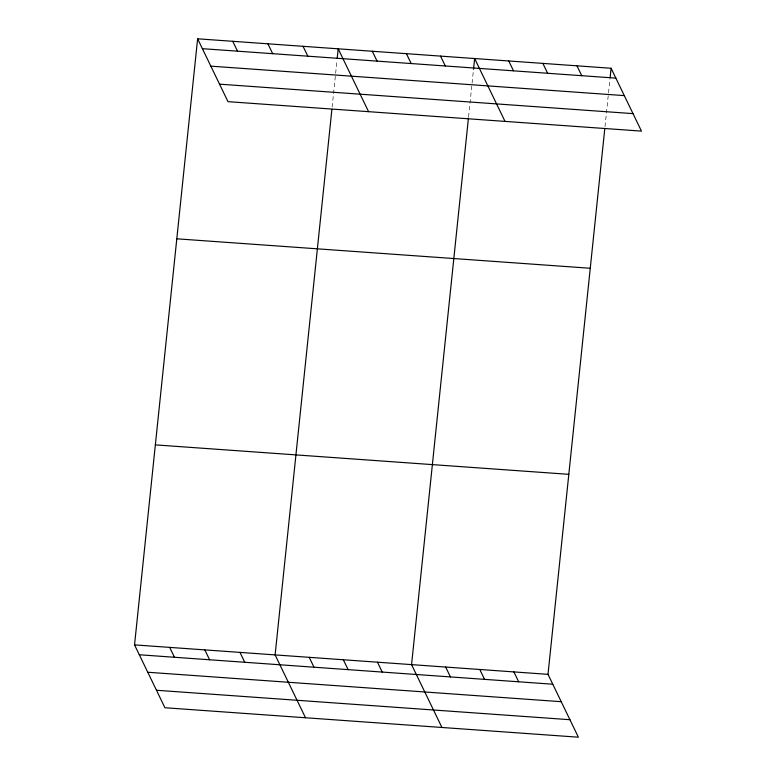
<?xml version="1.0" encoding="UTF-8"?>
<svg xmlns="http://www.w3.org/2000/svg" width="776" height="776" viewBox="0 0 776 776"><rect width="100%" height="100%" fill="white"/><g stroke="black" fill="none" stroke-linecap="round" stroke-linejoin="round"><path stroke-width="0.58" stroke-dasharray="3.88 2.91" d="M332.118 107.146L336.949 60.722M468.568 116.875L473.525 69.248M605.008 126.595L609.965 78.968"/><path stroke-width="1.16" d="M604.756 128.971L548.002 674.344L578.382 737.2L164.919 707.741L134.539 644.885L197.618 38.8L611.081 68.259L641.461 131.115L227.999 101.656L197.618 38.8M331.876 109.532L275.111 654.905L305.501 717.761M337.201 58.336L338.19 48.81L368.581 111.666M468.442 118.059L411.561 664.625L441.942 727.481M473.525 69.248L474.64 58.53L505.021 121.386M610.091 77.775L611.081 68.259M202.391 48.675L615.853 78.124M210.839 66.154L624.302 95.613M219.55 84.167L633.012 113.626M176.802 238.814L590.264 268.263M155.355 444.881L568.818 474.33M134.539 644.885L548.002 674.344M139.311 654.76L552.774 684.219M147.76 672.249L561.223 701.698M156.471 690.262L569.933 719.711M576.966 65.824L581.738 75.699M542.861 63.389L547.633 73.264M508.746 60.965L513.518 70.839M440.525 56.105L445.298 65.979M406.411 53.67L411.183 63.545M372.305 51.245L377.078 61.12M303.047 46.308L307.82 56.182M267.904 43.805L272.677 53.68M232.761 41.303L237.534 51.177M513.887 671.909L518.659 681.784M479.781 669.484L484.554 679.359M445.666 667.05L450.439 676.924M377.446 662.19L382.219 672.064M343.332 659.765L348.104 669.639M309.226 657.33L313.999 667.205M239.968 652.403L244.741 662.267M204.825 649.9L209.598 659.765M169.682 647.397L174.454 657.262"/></g></svg>
